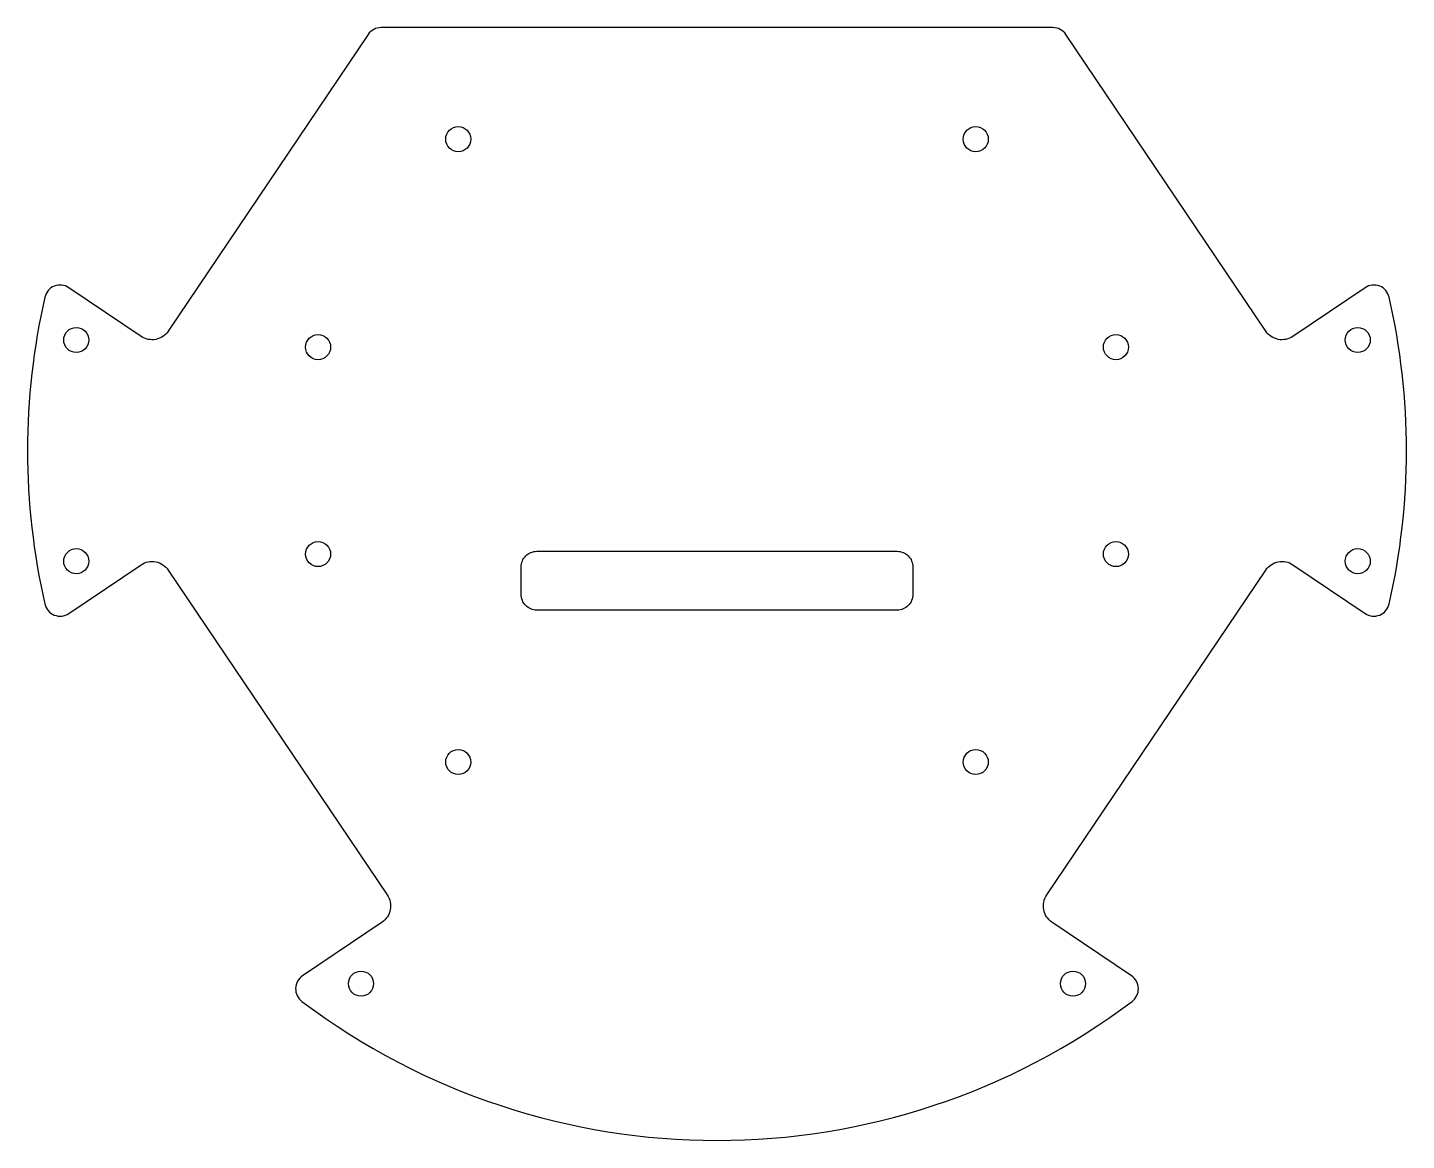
# Model space of a CAD drawing. Header units: millimetres. Extents: x -88 to 88, y -88 to 54.
import ezdxf

# ---------------------------------------------------------------- set-up
doc = ezdxf.new("R2010")
doc.units = ezdxf.units.MM
doc.layers.get('0').update_dxf_attribs({"linetype": 'CONTINUOUS'})

msp = doc.modelspace()

# ---------------------------------------------------------------- linework, layer by layer
for points in [[(42.87, 53.96), (-42.87, 53.96, 0.249328), (-44.53, 53.08), (-70.05, 15.24, -0.414214), (-73.52, 14.57), (-82.73, 20.78, 0.526986), (-85.8, 19.56, 0.112571), (-85.8, -19.56, 0.526986), (-82.73, -20.78), (-73.52, -14.57, -0.414214), (-70.05, -15.24), (-42.09, -56.69, -0.414214), (-42.76, -60.16), (-52.9, -67, 0.514899), (-52.99, -70.26, 0.334833), (52.99, -70.26, 0.514899), (52.9, -67), (42.76, -60.16, -0.414214), (42.09, -56.69), (70.05, -15.24, -0.414214), (73.52, -14.57), (82.73, -20.78, 0.526986), (85.8, -19.56, 0.112571), (85.8, 19.56, 0.526986), (82.73, 20.78), (73.52, 14.57, -0.414214), (70.05, 15.24), (44.53, 53.08, 0.249328)], [(-25, -18.35), (-25, -14.85, -0.414214), (-23, -12.85), (23, -12.85, -0.414214), (25, -14.85), (25, -18.35, -0.414214), (23, -20.35), (-23, -20.35, -0.414214)]]:
    msp.add_lwpolyline(points, format="xyb", close=True)
for centre in [(-33.03, 39.73), (33.03, 39.73), (-81.79, 14.11), (-50.92, 13.2), (50.92, 13.2), (81.79, 14.11), (-50.92, -13.2), (50.92, -13.2), (-81.79, -14.11), (81.79, -14.11), (-33.03, -39.73), (33.03, -39.73), (-45.44, -68), (45.44, -68)]:
    msp.add_circle(centre, 1.6)

doc.saveas('drawing.dxf')
